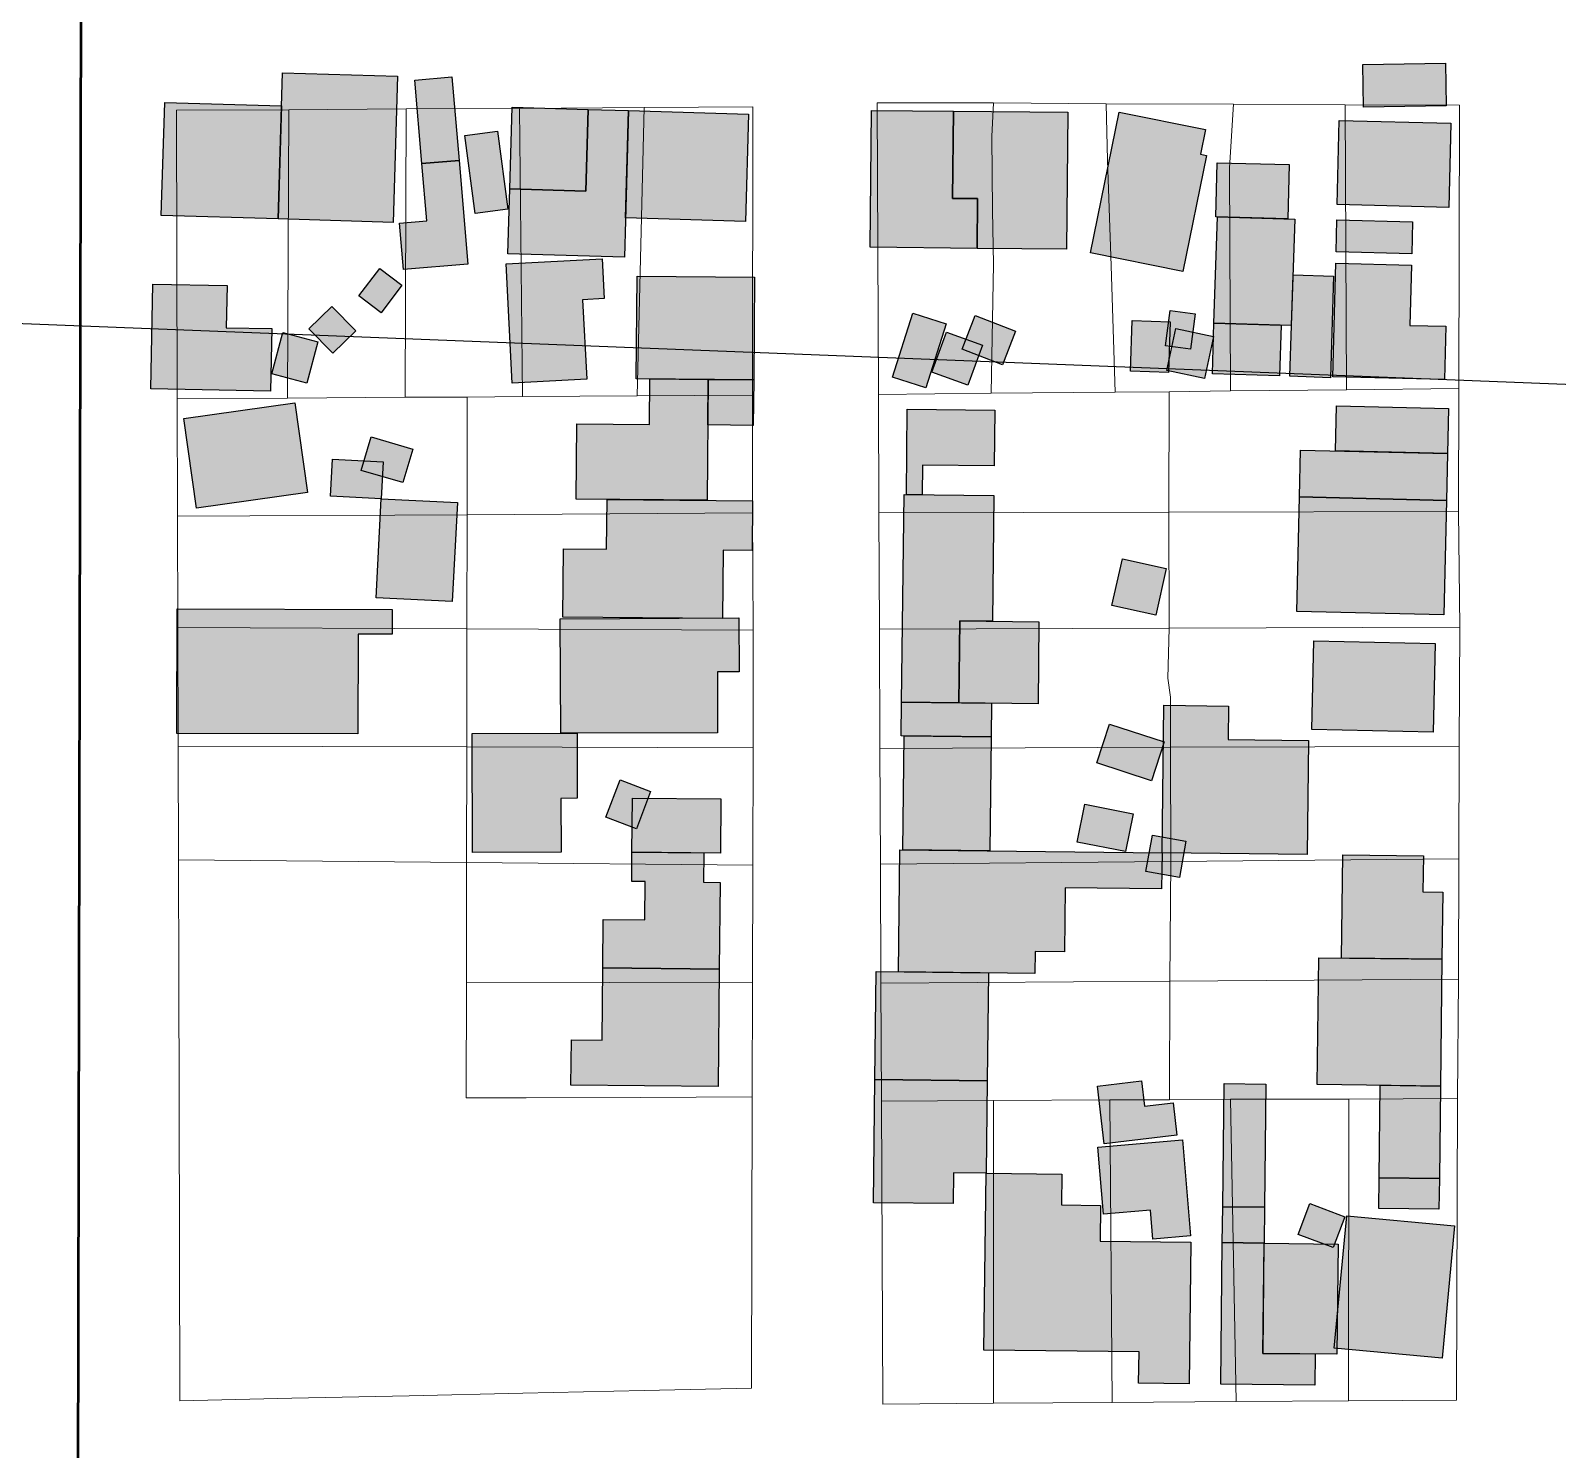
# Model space of a CAD drawing. Header units: millimetres. Extents: x -71 to 10084, y -63 to 6230.
# Drawn here: x 5422 to 5565, y 2446.8 to 2579.6 of the extents above; entities that cross this region are included whole.
import ezdxf

# ---------------------------------------------------------------- set-up
doc = ezdxf.new("R2010")
doc.units = ezdxf.units.MM
doc.layers.add('0 Límite subáreas', color=1, linetype='Continuous')
doc.layers.add('Edificaciones Pilar', color=50, linetype='Continuous')
doc.layers.add('01. Manzanas Esc. Urbana', color=254, linetype='Continuous', lineweight=5, true_color=0xcccccc)
doc.layers.add('01. Parcelas Esc. Urbana', color=8, linetype='Continuous', lineweight=5, true_color=0x808080)
doc.layers.add('03. Vias Terciarias', color=252, linetype='Continuous', lineweight=50)

msp = doc.modelspace()

# ---------------------------------------------------------------- hatches: boundary and pattern name
at = {"layer": 'Edificaciones Pilar', "transparency": 33554559}
for points in [[(5455.91, 2561.68), (5445.14, 2562.01), (5445.56, 2575.7), (5456.33, 2575.37), (5455.91, 2561.68)], [(5554.53, 2572.58), (5546.81, 2572.46), (5546.74, 2576.46), (5554.47, 2576.58), (5554.53, 2572.58)], [(5462.09, 2567.47), (5458.61, 2567.18), (5457.94, 2575.01), (5461.42, 2575.3), (5462.09, 2567.47)], [(5445.14, 2562.01), (5434.2, 2562.34), (5434.52, 2572.92), (5445.47, 2572.59), (5445.14, 2562.01)], [(5477.58, 2558.42), (5466.67, 2558.73), (5466.84, 2564.81), (5473.95, 2564.6), (5474.17, 2572.26), (5477.97, 2572.15), (5477.58, 2558.42)], [(5473.95, 2564.6), (5466.84, 2564.81), (5467.06, 2572.46), (5474.17, 2572.26), (5473.95, 2564.6)], [(5488.93, 2561.78), (5477.69, 2562.1), (5477.97, 2572.15), (5489.21, 2571.83), (5488.93, 2561.78)], [(5510.6, 2559.25), (5500.6, 2559.35), (5500.72, 2572.16), (5508.38, 2572.09), (5508.31, 2563.93), (5510.64, 2563.91), (5510.6, 2559.25)], [(5518.98, 2559.18), (5510.6, 2559.25), (5510.64, 2563.91), (5508.31, 2563.93), (5508.38, 2572.09), (5519.1, 2571.99), (5518.98, 2559.18)], [(5529.87, 2557.09), (5521.24, 2558.84), (5523.91, 2572.01), (5531.99, 2570.37), (5531.53, 2568.07), (5532.08, 2567.96), (5529.87, 2557.09)], [(5466.67, 2562.92), (5463.61, 2562.5), (5462.62, 2569.81), (5465.68, 2570.23), (5466.67, 2562.92)], [(5554.79, 2563.09), (5544.34, 2563.35), (5544.53, 2571.22), (5554.99, 2570.96), (5554.79, 2563.09)], [(5462.91, 2557.77), (5456.89, 2557.26), (5456.52, 2561.61), (5459.06, 2561.82), (5458.61, 2567.18), (5462.09, 2567.47), (5462.91, 2557.77)], [(5539.71, 2562.02), (5532.97, 2562.19), (5533.1, 2567.27), (5539.84, 2567.1), (5539.71, 2562.02)], [(5540.03, 2552.02), (5532.79, 2552.25), (5533.12, 2562.21), (5540.35, 2561.98), (5540.03, 2552.02)], [(5551.32, 2558.73), (5544.23, 2558.91), (5544.3, 2561.91), (5551.4, 2561.73), (5551.32, 2558.73)], [(5456.73, 2555.79), (5454.79, 2553.22), (5452.71, 2554.8), (5454.66, 2557.36), (5456.73, 2555.79)], [(5473.65, 2554.43), (5474.04, 2546.99), (5467.07, 2546.63), (5466.49, 2557.81), (5475.49, 2558.28), (5475.68, 2554.54), (5473.65, 2554.43)], [(5554.52, 2551.95), (5554.39, 2546.97), (5543.93, 2547.23), (5544.2, 2557.87), (5551.29, 2557.69), (5551.15, 2552.04), (5554.52, 2551.95)], [(5444.43, 2545.89), (5433.21, 2546.11), (5433.41, 2555.9), (5440.37, 2555.76), (5440.29, 2551.82), (5444.54, 2551.74), (5444.43, 2545.89)], [(5489.68, 2546.93), (5478.69, 2547.03), (5478.77, 2556.65), (5489.77, 2556.55), (5489.68, 2546.93)], [(5544, 2556.64), (5543.7, 2547.14), (5539.91, 2547.27), (5540.21, 2556.76), (5544, 2556.64)], [(5450.27, 2549.44), (5448.03, 2551.72), (5450.17, 2553.81), (5452.41, 2551.53), (5450.27, 2549.44)], [(5507.72, 2552.17), (5505.8, 2546.2), (5502.68, 2547.2), (5504.6, 2553.18), (5507.72, 2552.17)], [(5512.97, 2548.34), (5509.2, 2549.82), (5510.44, 2552.97), (5514.21, 2551.48), (5512.97, 2548.34)], [(5531.03, 2553.13), (5530.59, 2549.81), (5528.25, 2550.12), (5528.69, 2553.44), (5531.03, 2553.13)], [(5447.83, 2546.62), (5444.55, 2547.49), (5445.58, 2551.36), (5448.86, 2550.49), (5447.83, 2546.62)], [(5509.75, 2546.44), (5506.38, 2547.67), (5507.75, 2551.4), (5511.11, 2550.17), (5509.75, 2546.44)], [(5528.52, 2547.63), (5524.96, 2547.75), (5525.12, 2552.5), (5528.68, 2552.38), (5528.52, 2547.63)], [(5531.9, 2547.05), (5528.38, 2547.82), (5529.23, 2551.76), (5532.76, 2550.99), (5531.9, 2547.05)], [(5538.92, 2547.3), (5532.64, 2547.5), (5532.79, 2552.25), (5539.08, 2552.05), (5538.92, 2547.3)], [(5485.32, 2535.66), (5473.07, 2535.77), (5473.13, 2542.82), (5479.91, 2542.76), (5479.94, 2547.02), (5485.42, 2546.97), (5485.32, 2535.66)], [(5489.64, 2542.67), (5485.38, 2542.71), (5485.42, 2546.97), (5489.68, 2546.93), (5489.64, 2542.67)], [(5447.9, 2536.38), (5437.49, 2534.92), (5436.31, 2543.32), (5446.72, 2544.78), (5447.9, 2536.38)], [(5505.47, 2536.18), (5503.98, 2536.2), (5504.07, 2544.2), (5512.27, 2544.1), (5512.21, 2538.88), (5505.5, 2538.95), (5505.47, 2536.18)], [(5554.67, 2540.04), (5544.17, 2540.28), (5544.27, 2544.5), (5554.76, 2544.26), (5554.67, 2540.04)], [(5456.83, 2537.31), (5452.93, 2538.46), (5453.85, 2541.6), (5457.76, 2540.45), (5456.83, 2537.31)], [(5554.57, 2535.65), (5540.8, 2535.97), (5540.9, 2540.36), (5554.67, 2540.04), (5554.57, 2535.65)], [(5454.79, 2535.81), (5450.05, 2536.06), (5450.23, 2539.52), (5454.97, 2539.27), (5454.79, 2535.81)], [(5461.45, 2526.17), (5454.32, 2526.53), (5454.79, 2535.81), (5461.93, 2535.45), (5461.45, 2526.17)], [(5486.76, 2524.59), (5471.82, 2524.73), (5471.88, 2531.12), (5475.9, 2531.08), (5475.95, 2535.74), (5489.58, 2535.62), (5489.53, 2530.96), (5486.82, 2530.98), (5486.76, 2524.59)], [(5508.9, 2516.69), (5503.54, 2516.75), (5503.77, 2536.2), (5512.18, 2536.1), (5512.04, 2524.34), (5508.99, 2524.37), (5508.9, 2516.69)], [(5554.32, 2524.93), (5540.55, 2525.25), (5540.8, 2535.97), (5554.57, 2535.65), (5554.32, 2524.93)], [(5527.34, 2524.89), (5523.24, 2525.8), (5524.21, 2530.19), (5528.31, 2529.28), (5527.34, 2524.89)], [(5452.61, 2513.78), (5435.66, 2513.81), (5435.69, 2525.48), (5455.81, 2525.44), (5455.81, 2523.12), (5452.63, 2523.13), (5452.61, 2513.78)], [(5486.3, 2513.9), (5471.61, 2513.84), (5471.56, 2524.57), (5488.29, 2524.64), (5488.31, 2519.61), (5486.28, 2519.6), (5486.3, 2513.9)], [(5516.31, 2516.6), (5508.9, 2516.69), (5508.99, 2524.37), (5516.4, 2524.29), (5516.31, 2516.6)], [(5553.32, 2513.96), (5541.97, 2514.21), (5542.15, 2522.51), (5553.5, 2522.26), (5553.32, 2513.96)], [(5503.5, 2513.61), (5503.54, 2516.75), (5511.95, 2516.65), (5511.91, 2513.51), (5503.5, 2513.61)], [(5541.51, 2502.5), (5527.93, 2502.66), (5528.09, 2516.46), (5534.15, 2516.39), (5534.11, 2513.25), (5541.63, 2513.16), (5541.51, 2502.5)], [(5526.94, 2509.4), (5521.82, 2511.06), (5523, 2514.7), (5528.12, 2513.03), (5526.94, 2509.4)], [(5471.65, 2502.7), (5463.35, 2502.67), (5463.31, 2513.81), (5473.14, 2513.85), (5473.16, 2507.76), (5471.63, 2507.75), (5471.65, 2502.7)], [(5511.79, 2502.85), (5503.64, 2502.94), (5503.76, 2513.6), (5511.91, 2513.51), (5511.79, 2502.85)], [(5478.7, 2504.91), (5475.84, 2506), (5477.17, 2509.47), (5480.02, 2508.39), (5478.7, 2504.91)], [(5486.56, 2502.63), (5478.28, 2502.71), (5478.33, 2507.77), (5486.61, 2507.69), (5486.56, 2502.63)], [(5524.51, 2502.76), (5519.99, 2503.66), (5520.69, 2507.2), (5525.22, 2506.29), (5524.51, 2502.76)], [(5529.56, 2500.35), (5526.42, 2500.9), (5527.02, 2504.29), (5530.16, 2503.74), (5529.56, 2500.35)], [(5486.46, 2491.77), (5475.55, 2491.87), (5475.59, 2496.4), (5479.49, 2496.36), (5479.52, 2499.95), (5478.26, 2499.96), (5478.28, 2502.71), (5485.02, 2502.65), (5484.99, 2499.9), (5486.54, 2499.88), (5486.46, 2491.77)], [(5516.02, 2491.36), (5503.25, 2491.51), (5503.38, 2502.94), (5527.93, 2502.66), (5527.89, 2499.28), (5518.85, 2499.38), (5518.78, 2493.37), (5516.04, 2493.4), (5516.02, 2491.36)], [(5554.14, 2492.68), (5544.74, 2492.79), (5544.85, 2502.46), (5552.4, 2502.38), (5552.36, 2498.99), (5554.21, 2498.97), (5554.14, 2492.68)], [(5554, 2480.81), (5542.46, 2480.95), (5542.6, 2492.81), (5554.14, 2492.68), (5554, 2480.81)], [(5486.36, 2480.76), (5472.57, 2480.89), (5472.61, 2485.13), (5475.49, 2485.1), (5475.55, 2491.87), (5486.46, 2491.77), (5486.36, 2480.76)], [(5511.54, 2481.31), (5501.04, 2481.43), (5501.16, 2491.53), (5511.66, 2491.41), (5511.54, 2481.31)], [(5508.36, 2469.8), (5500.91, 2469.88), (5501.04, 2481.43), (5511.54, 2481.31), (5511.44, 2472.64), (5508.39, 2472.68), (5508.36, 2469.8)], [(5522.5, 2475.41), (5521.87, 2480.81), (5526.01, 2481.29), (5526.28, 2478.93), (5528.96, 2479.24), (5529.31, 2476.2), (5522.5, 2475.41)], [(5537.52, 2469.46), (5533.61, 2469.5), (5533.74, 2481.05), (5537.65, 2481), (5537.52, 2469.46)], [(5553.9, 2472.15), (5548.26, 2472.22), (5548.36, 2480.88), (5554, 2480.81), (5553.9, 2472.15)], [(5526.84, 2469.18), (5522.44, 2468.8), (5521.91, 2475.08), (5529.83, 2475.76), (5530.59, 2466.78), (5527.07, 2466.48), (5526.84, 2469.18)], [(5525.77, 2455.91), (5511.25, 2456.08), (5511.44, 2472.64), (5518.53, 2472.56), (5518.5, 2469.68), (5522.17, 2469.64), (5522.13, 2466.28), (5530.62, 2466.18), (5530.47, 2452.94), (5525.73, 2452.99), (5525.77, 2455.91)], [(5553.86, 2469.27), (5548.22, 2469.33), (5548.26, 2472.22), (5553.9, 2472.15), (5553.86, 2469.27)], [(5543.96, 2465.69), (5540.69, 2466.92), (5541.77, 2469.8), (5545.04, 2468.57), (5543.96, 2465.69)], [(5537.48, 2466.1), (5533.57, 2466.15), (5533.61, 2469.5), (5537.52, 2469.46), (5537.48, 2466.1)], [(5554.16, 2455.32), (5544.06, 2456.26), (5545.22, 2468.67), (5555.31, 2467.73), (5554.16, 2455.32)], [(5533.42, 2452.91), (5533.56, 2466.15), (5537.47, 2466.1), (5537.36, 2455.77), (5542.28, 2455.72), (5542.24, 2452.8), (5533.42, 2452.91)], [(5544.31, 2455.69), (5537.36, 2455.77), (5537.48, 2466.1), (5544.43, 2466.02), (5544.31, 2455.69)]]:
    msp.add_hatch(color=256, dxfattribs=at).paths.add_polyline_path(points, flags=0)

# ---------------------------------------------------------------- linework, layer by layer
at = {"layer": '0 Límite subáreas', "linetype": 'Continuous'}
msp.add_lwpolyline([(6291.82, 3581.59), (6222.76, 3374.1), (6103.31, 2706.91), (5956.01, 2708.42), (5949.06, 2531.45), (5375.81, 2553.95), (5424.84, 3802.99), (6299.16, 3768.67)], close=True, dxfattribs=at)
at = {"layer": '01. Manzanas Esc. Urbana', "linetype": 'Continuous', "flags": 128}
for points in [[(5534.62, 2572.74), (5545.07, 2572.69), (5555.8, 2572.66), (5555.73, 2546.13), (5555.69, 2534.62), (5555.81, 2523.78), (5555.76, 2512.62), (5555.72, 2502.09), (5555.68, 2490.82), (5555.61, 2479.64), (5555.49, 2451.39), (5545.4, 2451.33), (5534.86, 2451.26), (5523.25, 2451.17), (5512.13, 2451.11), (5501.77, 2451.01), (5501.66, 2479.41), (5501.6, 2490.44), (5501.56, 2501.58), (5501.51, 2512.41), (5501.46, 2523.6), (5501.41, 2534.48), (5501.37, 2545.58), (5501.24, 2572.88), (5512.15, 2572.87), (5522.68, 2572.79), (5534.62, 2572.74)], [(5489.61, 2572.5), (5489.58, 2545.51), (5489.56, 2534.49), (5489.63, 2523.49), (5489.62, 2512.47), (5489.59, 2501.49), (5489.58, 2490.47), (5489.54, 2479.79), (5489.48, 2452.51), (5479.43, 2452.3), (5468.05, 2452.04), (5457.42, 2451.8), (5446.41, 2451.57), (5435.92, 2451.35), (5435.86, 2479.62), (5435.84, 2490.94), (5435.8, 2502), (5435.78, 2512.65), (5435.74, 2523.75), (5435.73, 2534.17), (5435.68, 2545.16), (5435.62, 2572.18), (5446.14, 2572.22), (5457.12, 2572.31), (5467.75, 2572.36), (5479.43, 2572.43), (5489.61, 2572.5)]]:
    msp.add_lwpolyline(points, close=True, dxfattribs=at)
at = {"layer": '01. Parcelas Esc. Urbana', "linetype": 'Continuous', "flags": 128}
for points in [[(5501.24, 2572.88), (5512.15, 2572.87), (5512, 2569.73), (5512.05, 2562.78), (5512.13, 2557.77), (5511.92, 2545.68), (5501.37, 2545.58), (5501.24, 2572.88)], [(5501.24, 2572.88), (5512.15, 2572.87), (5512, 2569.73), (5512.05, 2562.78), (5512.13, 2557.77), (5511.92, 2545.68), (5501.37, 2545.58), (5501.24, 2572.88)], [(5501.24, 2572.88), (5512.15, 2572.87), (5512, 2569.73), (5512.05, 2562.78), (5512.13, 2557.77), (5511.92, 2545.68), (5501.37, 2545.58), (5501.24, 2572.88)], [(5512.15, 2572.87), (5522.68, 2572.79), (5522.82, 2567.5), (5523.17, 2557.62), (5523.55, 2545.79), (5511.92, 2545.68), (5512.13, 2557.77), (5512.05, 2562.78), (5512, 2569.73), (5512.15, 2572.87)], [(5512.15, 2572.87), (5522.68, 2572.79), (5522.82, 2567.5), (5523.17, 2557.62), (5523.55, 2545.79), (5511.92, 2545.68), (5512.13, 2557.77), (5512.05, 2562.78), (5512, 2569.73), (5512.15, 2572.87)], [(5512.15, 2572.87), (5522.68, 2572.79), (5522.82, 2567.5), (5523.17, 2557.62), (5523.55, 2545.79), (5511.92, 2545.68), (5512.13, 2557.77), (5512.05, 2562.78), (5512, 2569.73), (5512.15, 2572.87)], [(5523.55, 2545.79), (5523.17, 2557.62), (5522.82, 2567.5), (5522.68, 2572.79), (5534.62, 2572.74), (5534.25, 2566.78), (5534.33, 2545.92), (5528.61, 2545.83), (5523.55, 2545.79)], [(5523.55, 2545.79), (5523.17, 2557.62), (5522.82, 2567.5), (5522.68, 2572.79), (5534.62, 2572.74), (5534.25, 2566.78), (5534.33, 2545.92), (5528.61, 2545.83), (5523.55, 2545.79)], [(5523.55, 2545.79), (5523.17, 2557.62), (5522.82, 2567.5), (5522.68, 2572.79), (5534.62, 2572.74), (5534.25, 2566.78), (5534.33, 2545.92), (5528.61, 2545.83), (5523.55, 2545.79)], [(5534.33, 2545.92), (5534.25, 2566.78), (5534.62, 2572.74), (5545.07, 2572.69), (5545.2, 2546.01), (5534.33, 2545.92)], [(5534.33, 2545.92), (5534.25, 2566.78), (5534.62, 2572.74), (5545.07, 2572.69), (5545.2, 2546.01), (5534.33, 2545.92)], [(5534.33, 2545.92), (5534.25, 2566.78), (5534.62, 2572.74), (5545.07, 2572.69), (5545.2, 2546.01), (5534.33, 2545.92)], [(5435.68, 2545.16), (5435.62, 2572.18), (5446.14, 2572.22), (5446.02, 2545.22), (5435.68, 2545.16)], [(5435.68, 2545.16), (5435.62, 2572.18), (5446.14, 2572.22), (5446.02, 2545.22), (5435.68, 2545.16)], [(5435.68, 2545.16), (5435.62, 2572.18), (5446.14, 2572.22), (5446.02, 2545.22), (5435.68, 2545.16)], [(5446.02, 2545.22), (5446.14, 2572.22), (5457.12, 2572.31), (5457.03, 2545.3), (5446.02, 2545.22)], [(5446.02, 2545.22), (5446.14, 2572.22), (5457.12, 2572.31), (5457.03, 2545.3), (5446.02, 2545.22)], [(5446.02, 2545.22), (5446.14, 2572.22), (5457.12, 2572.31), (5457.03, 2545.3), (5446.02, 2545.22)], [(5457.03, 2545.3), (5457.12, 2572.31), (5467.75, 2572.36), (5468.03, 2545.37), (5462.86, 2545.33), (5457.03, 2545.3)], [(5457.03, 2545.3), (5457.12, 2572.31), (5467.75, 2572.36), (5468.03, 2545.37), (5462.86, 2545.33), (5457.03, 2545.3)], [(5457.03, 2545.3), (5457.12, 2572.31), (5467.75, 2572.36), (5468.03, 2545.37), (5462.86, 2545.33), (5457.03, 2545.3)], [(5467.75, 2572.36), (5479.43, 2572.43), (5478.77, 2545.45), (5468.03, 2545.37), (5467.75, 2572.36)], [(5467.75, 2572.36), (5479.43, 2572.43), (5478.77, 2545.45), (5468.03, 2545.37), (5467.75, 2572.36)], [(5467.75, 2572.36), (5479.43, 2572.43), (5478.77, 2545.45), (5468.03, 2545.37), (5467.75, 2572.36)], [(5479.43, 2572.43), (5489.61, 2572.5), (5489.58, 2545.51), (5478.77, 2545.45), (5479.43, 2572.43)], [(5479.43, 2572.43), (5489.61, 2572.5), (5489.58, 2545.51), (5478.77, 2545.45), (5479.43, 2572.43)], [(5479.43, 2572.43), (5489.61, 2572.5), (5489.58, 2545.51), (5478.77, 2545.45), (5479.43, 2572.43)], [(5545.2, 2546.01), (5545.07, 2572.69), (5555.8, 2572.66), (5555.73, 2546.13), (5545.2, 2546.01)], [(5545.2, 2546.01), (5545.07, 2572.69), (5555.8, 2572.66), (5555.73, 2546.13), (5545.2, 2546.01)], [(5545.2, 2546.01), (5545.07, 2572.69), (5555.8, 2572.66), (5555.73, 2546.13), (5545.2, 2546.01)], [(5501.41, 2534.48), (5501.37, 2545.58), (5511.92, 2545.68), (5523.55, 2545.79), (5528.61, 2545.83), (5528.56, 2534.56), (5501.41, 2534.48)], [(5501.41, 2534.48), (5501.37, 2545.58), (5511.92, 2545.68), (5523.55, 2545.79), (5528.61, 2545.83), (5528.56, 2534.56), (5501.41, 2534.48)], [(5501.41, 2534.48), (5501.37, 2545.58), (5511.92, 2545.68), (5523.55, 2545.79), (5528.61, 2545.83), (5528.56, 2534.56), (5501.41, 2534.48)], [(5528.61, 2545.83), (5534.33, 2545.92), (5545.2, 2546.01), (5555.73, 2546.13), (5555.69, 2534.62), (5528.56, 2534.56), (5528.61, 2545.83)], [(5528.61, 2545.83), (5534.33, 2545.92), (5545.2, 2546.01), (5555.73, 2546.13), (5555.69, 2534.62), (5528.56, 2534.56), (5528.61, 2545.83)], [(5528.61, 2545.83), (5534.33, 2545.92), (5545.2, 2546.01), (5555.73, 2546.13), (5555.69, 2534.62), (5528.56, 2534.56), (5528.61, 2545.83)], [(5435.68, 2545.16), (5446.02, 2545.22), (5457.03, 2545.3), (5462.86, 2545.33), (5462.85, 2534.31), (5435.73, 2534.17), (5435.68, 2545.16)], [(5435.68, 2545.16), (5446.02, 2545.22), (5457.03, 2545.3), (5462.86, 2545.33), (5462.85, 2534.31), (5435.73, 2534.17), (5435.68, 2545.16)], [(5435.68, 2545.16), (5446.02, 2545.22), (5457.03, 2545.3), (5462.86, 2545.33), (5462.85, 2534.31), (5435.73, 2534.17), (5435.68, 2545.16)], [(5462.85, 2534.31), (5462.86, 2545.33), (5468.03, 2545.37), (5478.77, 2545.45), (5489.58, 2545.51), (5489.56, 2534.49), (5462.85, 2534.31)], [(5462.85, 2534.31), (5462.86, 2545.33), (5468.03, 2545.37), (5478.77, 2545.45), (5489.58, 2545.51), (5489.56, 2534.49), (5462.85, 2534.31)], [(5462.85, 2534.31), (5462.86, 2545.33), (5468.03, 2545.37), (5478.77, 2545.45), (5489.58, 2545.51), (5489.56, 2534.49), (5462.85, 2534.31)], [(5435.73, 2534.17), (5462.85, 2534.31), (5462.83, 2523.61), (5435.74, 2523.75), (5435.73, 2534.17)], [(5435.73, 2534.17), (5462.85, 2534.31), (5462.83, 2523.61), (5435.74, 2523.75), (5435.73, 2534.17)], [(5435.73, 2534.17), (5462.85, 2534.31), (5462.83, 2523.61), (5435.74, 2523.75), (5435.73, 2534.17)], [(5462.85, 2534.31), (5489.56, 2534.49), (5489.63, 2523.49), (5462.83, 2523.61), (5462.85, 2534.31)], [(5462.85, 2534.31), (5489.56, 2534.49), (5489.63, 2523.49), (5462.83, 2523.61), (5462.85, 2534.31)], [(5462.85, 2534.31), (5489.56, 2534.49), (5489.63, 2523.49), (5462.83, 2523.61), (5462.85, 2534.31)], [(5501.41, 2534.48), (5528.56, 2534.56), (5528.61, 2523.69), (5501.46, 2523.6), (5501.41, 2534.48)], [(5501.41, 2534.48), (5528.56, 2534.56), (5528.61, 2523.69), (5501.46, 2523.6), (5501.41, 2534.48)], [(5501.41, 2534.48), (5528.56, 2534.56), (5528.61, 2523.69), (5501.46, 2523.6), (5501.41, 2534.48)], [(5528.61, 2523.69), (5528.56, 2534.56), (5555.69, 2534.62), (5555.81, 2523.78), (5528.61, 2523.69)], [(5528.61, 2523.69), (5528.56, 2534.56), (5555.69, 2534.62), (5555.81, 2523.78), (5528.61, 2523.69)], [(5528.61, 2523.69), (5528.56, 2534.56), (5555.69, 2534.62), (5555.81, 2523.78), (5528.61, 2523.69)], [(5435.78, 2512.65), (5435.74, 2523.75), (5462.83, 2523.61), (5462.8, 2512.56), (5435.78, 2512.65)], [(5435.78, 2512.65), (5435.74, 2523.75), (5462.83, 2523.61), (5462.8, 2512.56), (5435.78, 2512.65)], [(5435.78, 2512.65), (5435.74, 2523.75), (5462.83, 2523.61), (5462.8, 2512.56), (5435.78, 2512.65)], [(5462.83, 2523.61), (5489.63, 2523.49), (5489.62, 2512.47), (5462.8, 2512.56), (5462.83, 2523.61)], [(5462.83, 2523.61), (5489.63, 2523.49), (5489.62, 2512.47), (5462.8, 2512.56), (5462.83, 2523.61)], [(5462.83, 2523.61), (5489.63, 2523.49), (5489.62, 2512.47), (5462.8, 2512.56), (5462.83, 2523.61)], [(5501.51, 2512.41), (5501.46, 2523.6), (5528.61, 2523.69), (5528.47, 2519.01), (5528.71, 2517.21), (5528.72, 2512.53), (5501.51, 2512.41)], [(5501.51, 2512.41), (5501.46, 2523.6), (5528.61, 2523.69), (5528.47, 2519.01), (5528.71, 2517.21), (5528.72, 2512.53), (5501.51, 2512.41)], [(5501.51, 2512.41), (5501.46, 2523.6), (5528.61, 2523.69), (5528.47, 2519.01), (5528.71, 2517.21), (5528.72, 2512.53), (5501.51, 2512.41)], [(5528.47, 2519.01), (5528.61, 2523.69), (5555.81, 2523.78), (5555.76, 2512.62), (5528.72, 2512.53), (5528.71, 2517.21), (5528.47, 2519.01)], [(5528.47, 2519.01), (5528.61, 2523.69), (5555.81, 2523.78), (5555.76, 2512.62), (5528.72, 2512.53), (5528.71, 2517.21), (5528.47, 2519.01)], [(5435.78, 2512.65), (5462.8, 2512.56), (5462.78, 2501.74), (5435.8, 2502), (5435.78, 2512.65)], [(5435.78, 2512.65), (5462.8, 2512.56), (5462.78, 2501.74), (5435.8, 2502), (5435.78, 2512.65)], [(5435.78, 2512.65), (5462.8, 2512.56), (5462.78, 2501.74), (5435.8, 2502), (5435.78, 2512.65)], [(5462.78, 2501.74), (5462.8, 2512.56), (5489.62, 2512.47), (5489.59, 2501.49), (5462.78, 2501.74)], [(5462.78, 2501.74), (5462.8, 2512.56), (5489.62, 2512.47), (5489.59, 2501.49), (5462.78, 2501.74)], [(5462.78, 2501.74), (5462.8, 2512.56), (5489.62, 2512.47), (5489.59, 2501.49), (5462.78, 2501.74)], [(5501.56, 2501.58), (5501.51, 2512.41), (5528.72, 2512.53), (5528.75, 2501.83), (5501.56, 2501.58)], [(5501.56, 2501.58), (5501.51, 2512.41), (5528.72, 2512.53), (5528.75, 2501.83), (5501.56, 2501.58)], [(5501.56, 2501.58), (5501.51, 2512.41), (5528.72, 2512.53), (5528.75, 2501.83), (5501.56, 2501.58)], [(5528.72, 2512.53), (5555.76, 2512.62), (5555.72, 2502.09), (5528.75, 2501.83), (5528.72, 2512.53)], [(5528.72, 2512.53), (5555.76, 2512.62), (5555.72, 2502.09), (5528.75, 2501.83), (5528.72, 2512.53)], [(5528.72, 2512.53), (5555.76, 2512.62), (5555.72, 2502.09), (5528.75, 2501.83), (5528.72, 2512.53)], [(5462.78, 2501.74), (5489.59, 2501.49), (5489.58, 2490.47), (5462.77, 2490.53), (5462.78, 2501.74)], [(5462.78, 2501.74), (5489.59, 2501.49), (5489.58, 2490.47), (5462.77, 2490.53), (5462.78, 2501.74)], [(5462.78, 2501.74), (5489.59, 2501.49), (5489.58, 2490.47), (5462.77, 2490.53), (5462.78, 2501.74)], [(5501.56, 2501.58), (5528.75, 2501.83), (5528.67, 2490.62), (5501.6, 2490.44), (5501.56, 2501.58)], [(5501.56, 2501.58), (5528.75, 2501.83), (5528.67, 2490.62), (5501.6, 2490.44), (5501.56, 2501.58)], [(5501.56, 2501.58), (5528.75, 2501.83), (5528.67, 2490.62), (5501.6, 2490.44), (5501.56, 2501.58)], [(5528.67, 2490.62), (5528.75, 2501.83), (5555.72, 2502.09), (5555.68, 2490.82), (5528.67, 2490.62)], [(5528.67, 2490.62), (5528.75, 2501.83), (5555.72, 2502.09), (5555.68, 2490.82), (5528.67, 2490.62)], [(5462.77, 2490.53), (5489.58, 2490.47), (5489.54, 2479.79), (5479.06, 2479.74), (5468.36, 2479.71), (5462.74, 2479.71), (5462.77, 2490.53)], [(5462.77, 2490.53), (5489.58, 2490.47), (5489.54, 2479.79), (5479.06, 2479.74), (5468.36, 2479.71), (5462.74, 2479.71), (5462.77, 2490.53)], [(5462.77, 2490.53), (5489.58, 2490.47), (5489.54, 2479.79), (5479.06, 2479.74), (5468.36, 2479.71), (5462.74, 2479.71), (5462.77, 2490.53)], [(5501.6, 2490.44), (5528.67, 2490.62), (5528.63, 2479.51), (5523.03, 2479.53), (5512.15, 2479.47), (5501.66, 2479.41), (5501.6, 2490.44)], [(5501.6, 2490.44), (5528.67, 2490.62), (5528.63, 2479.51), (5523.03, 2479.53), (5512.15, 2479.47), (5501.66, 2479.41), (5501.6, 2490.44)], [(5501.6, 2490.44), (5528.67, 2490.62), (5528.63, 2479.51), (5523.03, 2479.53), (5512.15, 2479.47), (5501.66, 2479.41), (5501.6, 2490.44)], [(5555.61, 2479.64), (5545.41, 2479.59), (5534.33, 2479.57), (5528.63, 2479.51), (5528.67, 2490.62), (5555.68, 2490.82), (5555.61, 2479.64)], [(5555.61, 2479.64), (5545.41, 2479.59), (5534.33, 2479.57), (5528.63, 2479.51), (5528.67, 2490.62), (5555.68, 2490.82), (5555.61, 2479.64)], [(5501.77, 2451.01), (5501.66, 2479.41), (5512.15, 2479.47), (5512.13, 2451.11), (5501.77, 2451.01)], [(5501.77, 2451.01), (5501.66, 2479.41), (5512.15, 2479.47), (5512.13, 2451.11), (5501.77, 2451.01)], [(5501.77, 2451.01), (5501.66, 2479.41), (5512.15, 2479.47), (5512.13, 2451.11), (5501.77, 2451.01)], [(5512.13, 2451.11), (5512.15, 2479.47), (5523.03, 2479.53), (5523.25, 2451.17), (5512.13, 2451.11)], [(5512.13, 2451.11), (5512.15, 2479.47), (5523.03, 2479.53), (5523.25, 2451.17), (5512.13, 2451.11)], [(5512.13, 2451.11), (5512.15, 2479.47), (5523.03, 2479.53), (5523.25, 2451.17), (5512.13, 2451.11)], [(5523.25, 2451.17), (5523.03, 2479.53), (5528.63, 2479.51), (5534.33, 2479.57), (5534.86, 2451.26), (5523.25, 2451.17)], [(5523.25, 2451.17), (5523.03, 2479.53), (5528.63, 2479.51), (5534.33, 2479.57), (5534.86, 2451.26), (5523.25, 2451.17)], [(5523.25, 2451.17), (5523.03, 2479.53), (5528.63, 2479.51), (5534.33, 2479.57), (5534.86, 2451.26), (5523.25, 2451.17)], [(5534.33, 2479.57), (5545.41, 2479.59), (5545.4, 2451.33), (5534.86, 2451.26), (5534.33, 2479.57)], [(5534.33, 2479.57), (5545.41, 2479.59), (5545.4, 2451.33), (5534.86, 2451.26), (5534.33, 2479.57)], [(5534.33, 2479.57), (5545.41, 2479.59), (5545.4, 2451.33), (5534.86, 2451.26), (5534.33, 2479.57)], [(5545.41, 2479.59), (5555.61, 2479.64), (5555.49, 2451.39), (5545.4, 2451.33), (5545.41, 2479.59)], [(5545.41, 2479.59), (5555.61, 2479.64), (5555.49, 2451.39), (5545.4, 2451.33), (5545.41, 2479.59)], [(5545.41, 2479.59), (5555.61, 2479.64), (5555.49, 2451.39), (5545.4, 2451.33), (5545.41, 2479.59)]]:
    msp.add_lwpolyline(points, close=True, dxfattribs=at)
at = {"layer": '03. Vias Terciarias', "linetype": 'Continuous'}
msp.add_lwpolyline([(5423.42, 894.85), (5429.15, 3850.28), (5461.74, 3892.22)], dxfattribs=at)
at = {"layer": 'Edificaciones Pilar', "linetype": 'Continuous', "flags": 128}
for points in [[(5455.91, 2561.68), (5445.14, 2562.01), (5445.56, 2575.7), (5456.33, 2575.37), (5455.91, 2561.68)], [(5554.53, 2572.58), (5546.81, 2572.46), (5546.74, 2576.46), (5554.47, 2576.58), (5554.53, 2572.58)], [(5462.09, 2567.47), (5458.61, 2567.18), (5457.94, 2575.01), (5461.42, 2575.3), (5462.09, 2567.47)], [(5445.14, 2562.01), (5434.2, 2562.34), (5434.52, 2572.92), (5445.47, 2572.59), (5445.14, 2562.01)], [(5477.58, 2558.42), (5466.67, 2558.73), (5466.84, 2564.81), (5473.95, 2564.6), (5474.17, 2572.26), (5477.97, 2572.15), (5477.58, 2558.42)], [(5473.95, 2564.6), (5466.84, 2564.81), (5467.06, 2572.46), (5474.17, 2572.26), (5473.95, 2564.6)], [(5488.93, 2561.78), (5477.69, 2562.1), (5477.97, 2572.15), (5489.21, 2571.83), (5488.93, 2561.78)], [(5510.6, 2559.25), (5500.6, 2559.35), (5500.72, 2572.16), (5508.38, 2572.09), (5508.31, 2563.93), (5510.64, 2563.91), (5510.6, 2559.25)], [(5518.98, 2559.18), (5510.6, 2559.25), (5510.64, 2563.91), (5508.31, 2563.93), (5508.38, 2572.09), (5519.1, 2571.99), (5518.98, 2559.18)], [(5529.87, 2557.09), (5521.24, 2558.84), (5523.91, 2572.01), (5531.99, 2570.37), (5531.53, 2568.07), (5532.08, 2567.96), (5529.87, 2557.09)], [(5466.67, 2562.92), (5463.61, 2562.5), (5462.62, 2569.81), (5465.68, 2570.23), (5466.67, 2562.92)], [(5554.79, 2563.09), (5544.34, 2563.35), (5544.53, 2571.22), (5554.99, 2570.96), (5554.79, 2563.09)], [(5462.91, 2557.77), (5456.89, 2557.26), (5456.52, 2561.61), (5459.06, 2561.82), (5458.61, 2567.18), (5462.09, 2567.47), (5462.91, 2557.77)], [(5539.71, 2562.02), (5532.97, 2562.19), (5533.1, 2567.27), (5539.84, 2567.1), (5539.71, 2562.02)], [(5540.03, 2552.02), (5532.79, 2552.25), (5533.12, 2562.21), (5540.35, 2561.98), (5540.03, 2552.02)], [(5551.32, 2558.73), (5544.23, 2558.91), (5544.3, 2561.91), (5551.4, 2561.73), (5551.32, 2558.73)], [(5456.73, 2555.79), (5454.79, 2553.22), (5452.71, 2554.8), (5454.66, 2557.36), (5456.73, 2555.79)], [(5473.65, 2554.43), (5474.04, 2546.99), (5467.07, 2546.63), (5466.49, 2557.81), (5475.49, 2558.28), (5475.68, 2554.54), (5473.65, 2554.43)], [(5554.52, 2551.95), (5554.39, 2546.97), (5543.93, 2547.23), (5544.2, 2557.87), (5551.29, 2557.69), (5551.15, 2552.04), (5554.52, 2551.95)], [(5444.43, 2545.89), (5433.21, 2546.11), (5433.41, 2555.9), (5440.37, 2555.76), (5440.29, 2551.82), (5444.54, 2551.74), (5444.43, 2545.89)], [(5489.68, 2546.93), (5478.69, 2547.03), (5478.77, 2556.65), (5489.77, 2556.55), (5489.68, 2546.93)], [(5544, 2556.64), (5543.7, 2547.14), (5539.91, 2547.27), (5540.21, 2556.76), (5544, 2556.64)], [(5450.27, 2549.44), (5448.03, 2551.72), (5450.17, 2553.81), (5452.41, 2551.53), (5450.27, 2549.44)], [(5507.72, 2552.17), (5505.8, 2546.2), (5502.68, 2547.2), (5504.6, 2553.18), (5507.72, 2552.17)], [(5512.97, 2548.34), (5509.2, 2549.82), (5510.44, 2552.97), (5514.21, 2551.48), (5512.97, 2548.34)], [(5531.03, 2553.13), (5530.59, 2549.81), (5528.25, 2550.12), (5528.69, 2553.44), (5531.03, 2553.13)], [(5447.83, 2546.62), (5444.55, 2547.49), (5445.58, 2551.36), (5448.86, 2550.49), (5447.83, 2546.62)], [(5509.75, 2546.44), (5506.38, 2547.67), (5507.75, 2551.4), (5511.11, 2550.17), (5509.75, 2546.44)], [(5528.52, 2547.63), (5524.96, 2547.75), (5525.12, 2552.5), (5528.68, 2552.38), (5528.52, 2547.63)], [(5531.9, 2547.05), (5528.38, 2547.82), (5529.23, 2551.76), (5532.76, 2550.99), (5531.9, 2547.05)], [(5538.92, 2547.3), (5532.64, 2547.5), (5532.79, 2552.25), (5539.08, 2552.05), (5538.92, 2547.3)], [(5485.32, 2535.66), (5473.07, 2535.77), (5473.13, 2542.82), (5479.91, 2542.76), (5479.94, 2547.02), (5485.42, 2546.97), (5485.32, 2535.66)], [(5489.64, 2542.67), (5485.38, 2542.71), (5485.42, 2546.97), (5489.68, 2546.93), (5489.64, 2542.67)], [(5447.9, 2536.38), (5437.49, 2534.92), (5436.31, 2543.32), (5446.72, 2544.78), (5447.9, 2536.38)], [(5505.47, 2536.18), (5503.98, 2536.2), (5504.07, 2544.2), (5512.27, 2544.1), (5512.21, 2538.88), (5505.5, 2538.95), (5505.47, 2536.18)], [(5554.67, 2540.04), (5544.17, 2540.28), (5544.27, 2544.5), (5554.76, 2544.26), (5554.67, 2540.04)], [(5456.83, 2537.31), (5452.93, 2538.46), (5453.85, 2541.6), (5457.76, 2540.45), (5456.83, 2537.31)], [(5554.57, 2535.65), (5540.8, 2535.97), (5540.9, 2540.36), (5554.67, 2540.04), (5554.57, 2535.65)], [(5454.79, 2535.81), (5450.05, 2536.06), (5450.23, 2539.52), (5454.97, 2539.27), (5454.79, 2535.81)], [(5461.45, 2526.17), (5454.32, 2526.53), (5454.79, 2535.81), (5461.93, 2535.45), (5461.45, 2526.17)], [(5486.76, 2524.59), (5471.82, 2524.73), (5471.88, 2531.12), (5475.9, 2531.08), (5475.95, 2535.74), (5489.58, 2535.62), (5489.53, 2530.96), (5486.82, 2530.98), (5486.76, 2524.59)], [(5508.9, 2516.69), (5503.54, 2516.75), (5503.77, 2536.2), (5512.18, 2536.1), (5512.04, 2524.34), (5508.99, 2524.37), (5508.9, 2516.69)], [(5554.32, 2524.93), (5540.55, 2525.25), (5540.8, 2535.97), (5554.57, 2535.65), (5554.32, 2524.93)], [(5527.34, 2524.89), (5523.24, 2525.8), (5524.21, 2530.19), (5528.31, 2529.28), (5527.34, 2524.89)], [(5452.61, 2513.78), (5435.66, 2513.81), (5435.69, 2525.48), (5455.81, 2525.44), (5455.81, 2523.12), (5452.63, 2523.13), (5452.61, 2513.78)], [(5486.3, 2513.9), (5471.61, 2513.84), (5471.56, 2524.57), (5488.29, 2524.64), (5488.31, 2519.61), (5486.28, 2519.6), (5486.3, 2513.9)], [(5516.31, 2516.6), (5508.9, 2516.69), (5508.99, 2524.37), (5516.4, 2524.29), (5516.31, 2516.6)], [(5553.32, 2513.96), (5541.97, 2514.21), (5542.15, 2522.51), (5553.5, 2522.26), (5553.32, 2513.96)], [(5503.5, 2513.61), (5503.54, 2516.75), (5511.95, 2516.65), (5511.91, 2513.51), (5503.5, 2513.61)], [(5541.51, 2502.5), (5527.93, 2502.66), (5528.09, 2516.46), (5534.15, 2516.39), (5534.11, 2513.25), (5541.63, 2513.16), (5541.51, 2502.5)], [(5526.94, 2509.4), (5521.82, 2511.06), (5523, 2514.7), (5528.12, 2513.03), (5526.94, 2509.4)], [(5471.65, 2502.7), (5463.35, 2502.67), (5463.31, 2513.81), (5473.14, 2513.85), (5473.16, 2507.76), (5471.63, 2507.75), (5471.65, 2502.7)], [(5511.79, 2502.85), (5503.64, 2502.94), (5503.76, 2513.6), (5511.91, 2513.51), (5511.79, 2502.85)], [(5478.7, 2504.91), (5475.84, 2506), (5477.17, 2509.47), (5480.02, 2508.39), (5478.7, 2504.91)], [(5486.56, 2502.63), (5478.28, 2502.71), (5478.33, 2507.77), (5486.61, 2507.69), (5486.56, 2502.63)], [(5524.51, 2502.76), (5519.99, 2503.66), (5520.69, 2507.2), (5525.22, 2506.29), (5524.51, 2502.76)], [(5529.56, 2500.35), (5526.42, 2500.9), (5527.02, 2504.29), (5530.16, 2503.74), (5529.56, 2500.35)], [(5486.46, 2491.77), (5475.55, 2491.87), (5475.59, 2496.4), (5479.49, 2496.36), (5479.52, 2499.95), (5478.26, 2499.96), (5478.28, 2502.71), (5485.02, 2502.65), (5484.99, 2499.9), (5486.54, 2499.88), (5486.46, 2491.77)], [(5516.02, 2491.36), (5503.25, 2491.51), (5503.38, 2502.94), (5527.93, 2502.66), (5527.89, 2499.28), (5518.85, 2499.38), (5518.78, 2493.37), (5516.04, 2493.4), (5516.02, 2491.36)], [(5554.14, 2492.68), (5544.74, 2492.79), (5544.85, 2502.46), (5552.4, 2502.38), (5552.36, 2498.99), (5554.21, 2498.97), (5554.14, 2492.68)], [(5554, 2480.81), (5542.46, 2480.95), (5542.6, 2492.81), (5554.14, 2492.68), (5554, 2480.81)], [(5486.36, 2480.76), (5472.57, 2480.89), (5472.61, 2485.13), (5475.49, 2485.1), (5475.55, 2491.87), (5486.46, 2491.77), (5486.36, 2480.76)], [(5511.54, 2481.31), (5501.04, 2481.43), (5501.16, 2491.53), (5511.66, 2491.41), (5511.54, 2481.31)], [(5508.36, 2469.8), (5500.91, 2469.88), (5501.04, 2481.43), (5511.54, 2481.31), (5511.44, 2472.64), (5508.39, 2472.68), (5508.36, 2469.8)], [(5522.5, 2475.41), (5521.87, 2480.81), (5526.01, 2481.29), (5526.28, 2478.93), (5528.96, 2479.24), (5529.31, 2476.2), (5522.5, 2475.41)], [(5537.52, 2469.46), (5533.61, 2469.5), (5533.74, 2481.05), (5537.65, 2481), (5537.52, 2469.46)], [(5553.9, 2472.15), (5548.26, 2472.22), (5548.36, 2480.88), (5554, 2480.81), (5553.9, 2472.15)], [(5526.84, 2469.18), (5522.44, 2468.8), (5521.91, 2475.08), (5529.83, 2475.76), (5530.59, 2466.78), (5527.07, 2466.48), (5526.84, 2469.18)], [(5525.77, 2455.91), (5511.25, 2456.08), (5511.44, 2472.64), (5518.53, 2472.56), (5518.5, 2469.68), (5522.17, 2469.64), (5522.13, 2466.28), (5530.62, 2466.18), (5530.47, 2452.94), (5525.73, 2452.99), (5525.77, 2455.91)], [(5553.86, 2469.27), (5548.22, 2469.33), (5548.26, 2472.22), (5553.9, 2472.15), (5553.86, 2469.27)], [(5543.96, 2465.69), (5540.69, 2466.92), (5541.77, 2469.8), (5545.04, 2468.57), (5543.96, 2465.69)], [(5537.48, 2466.1), (5533.57, 2466.15), (5533.61, 2469.5), (5537.52, 2469.46), (5537.48, 2466.1)], [(5554.16, 2455.32), (5544.06, 2456.26), (5545.22, 2468.67), (5555.31, 2467.73), (5554.16, 2455.32)], [(5533.42, 2452.91), (5533.56, 2466.15), (5537.47, 2466.1), (5537.36, 2455.77), (5542.28, 2455.72), (5542.24, 2452.8), (5533.42, 2452.91)], [(5544.31, 2455.69), (5537.36, 2455.77), (5537.48, 2466.1), (5544.43, 2466.02), (5544.31, 2455.69)]]:
    msp.add_lwpolyline(points, close=True, dxfattribs=at)

doc.saveas('drawing.dxf')
